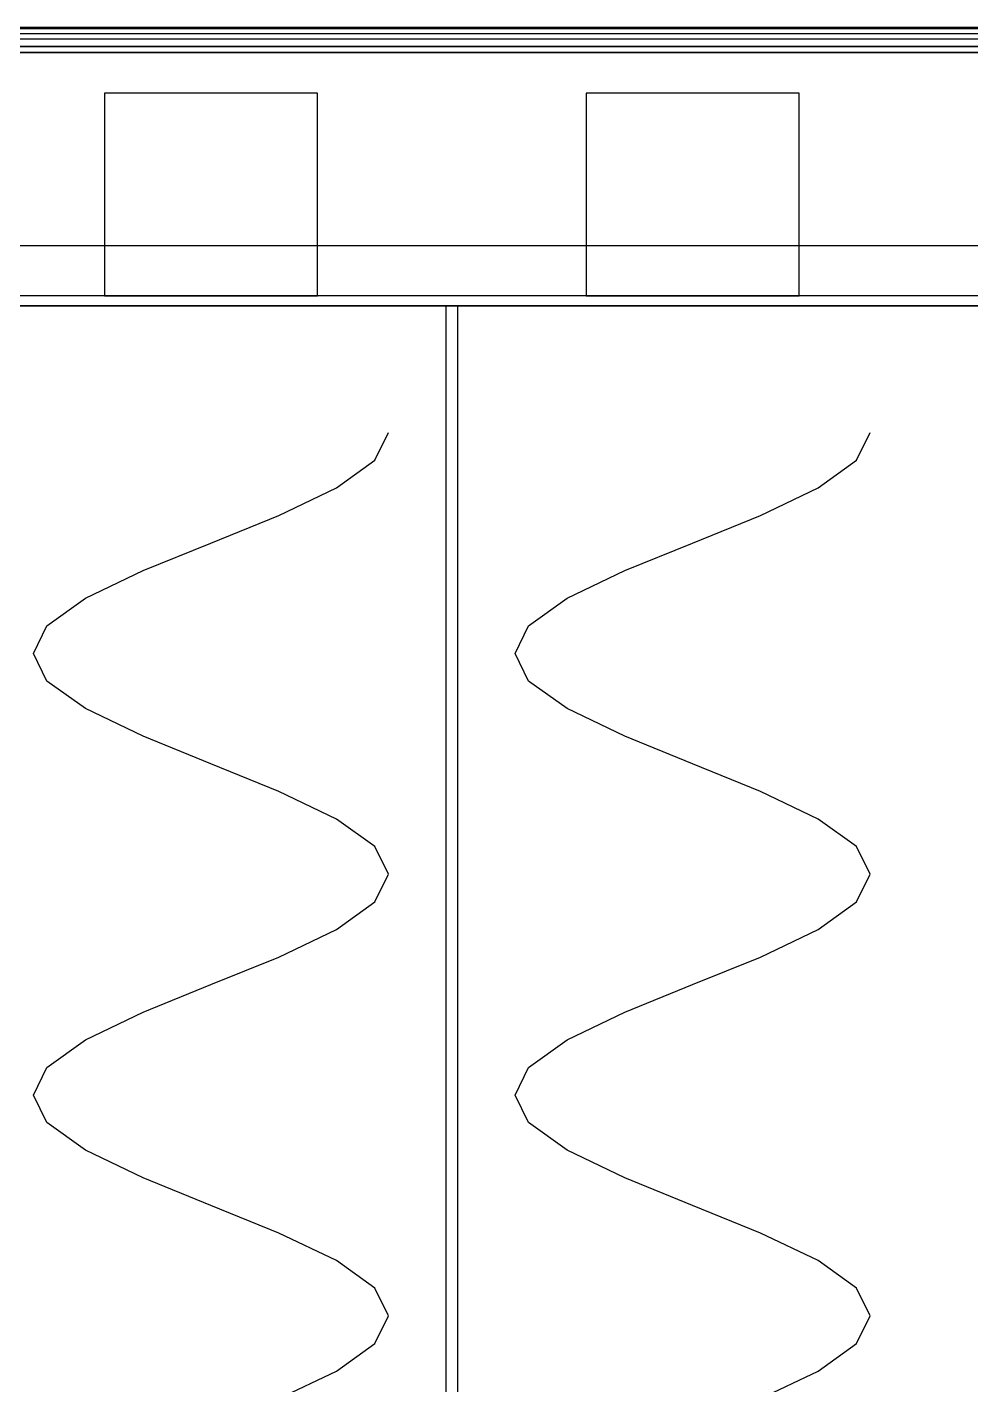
# Model space of a CAD drawing. Header units: metres. Extents: x -4 to 954, y -25 to 874.
# Drawn here: x 581.2 to 767.4, y 587.1 to 855 of the extents above; entities that cross this region are included whole.
import ezdxf

# ---------------------------------------------------------------- set-up
doc = ezdxf.new("R2010")
doc.units = ezdxf.units.M
for name, color, linetype in [('01_CHASIS_PTR_SOLDADO', 4, 'Continuous'), ('02_COMPUERTA_MANTENIMIENTO_TRASERA', 1, 'Continuous'), ('02_FORRO_EXTERIOR_LAMINA', 8, 'Continuous'), ('07_CHAROLAS_Y_CANALES', 5, 'Continuous'), ('08_RESORTES_HELICOIDALES', 1, 'Continuous')]:
    doc.layers.add(name, color=color, linetype=linetype)

msp = doc.modelspace()

# ---------------------------------------------------------------- linework, layer by layer
at = {"layer": '01_CHASIS_PTR_SOLDADO'}
for p, q in [((911.9, 850), (38.1, 850)), ((911.9, 850), (38.1, 850, 38.1)), ((911.9, 850, 434.6), (38.1, 850, 434.6)), ((911.9, 850, 434.6), (38.1, 850, 460)), ((911.9, 850, 1791.9), (38.1, 850, 1791.9)), ((911.9, 850, 1791.9), (38.1, 850, 1830)), ((38.1, 811.9), (911.9, 811.9)), ((38.1, 811.9, 38.1), (911.9, 811.9, 38.1)), ((38.1, 811.9, 434.6), (911.9, 811.9, 434.6)), ((38.1, 811.9, 460), (911.9, 811.9, 460)), ((38.1, 811.9, 1791.9), (911.9, 811.9, 1791.9)), ((38.1, 811.9, 1830), (911.9, 811.9, 1830))]:
    msp.add_line(p, q, dxfattribs=at)
at = {"layer": '02_COMPUERTA_MANTENIMIENTO_TRASERA'}
for p, q in [((830, 854.7, 75), (120, 854.7, 75)), ((830, 854.7, 75), (120, 854.7, 385)), ((135, 855, 85), (815, 855, 85)), ((135, 855, 91), (815, 855, 91)), ((135, 855, 103.5), (815, 855, 103.5)), ((135, 855, 109.5), (815, 855, 109.5)), ((135, 855, 122), (815, 855, 122)), ((135, 855, 128), (815, 855, 128)), ((135, 855, 140.5), (815, 855, 140.5)), ((135, 855, 146.5), (815, 855, 146.5)), ((135, 855, 159), (815, 855, 159)), ((135, 855, 165), (815, 855, 165)), ((135, 855, 177.5), (815, 855, 177.5)), ((135, 855, 183.5), (815, 855, 183.5)), ((135, 855, 196), (815, 855, 196)), ((135, 855, 202), (815, 855, 202)), ((135, 855, 214.5), (815, 855, 214.5)), ((135, 855, 220.5), (815, 855, 220.5)), ((135, 855, 233), (815, 855, 233)), ((135, 855, 239), (815, 855, 239)), ((135, 855, 251.5), (815, 855, 251.5)), ((135, 855, 257.5), (815, 855, 257.5)), ((135, 855, 270), (815, 855, 270)), ((135, 855, 276), (815, 855, 276)), ((135, 855, 288.5), (815, 855, 288.5)), ((135, 855, 294.5), (815, 855, 294.5)), ((135, 855, 307), (815, 855, 307)), ((135, 855, 313), (815, 855, 313)), ((135, 855, 325.5), (815, 855, 325.5)), ((135, 855, 331.5), (815, 855, 331.5)), ((135, 855, 344), (815, 855, 344)), ((135, 855, 350), (815, 855, 350)), ((135, 855, 362.5), (815, 855, 362.5)), ((135, 855, 368.5), (815, 855, 368.5)), ((865, 853.7, 55), (85, 853.7, 55)), ((865, 853.7, 55), (85, 853.7, 405)), ((120, 852.7, 75), (830, 852.7, 75)), ((120, 852.7, 385), (830, 852.7, 385)), ((951.2, 851.2), (-1.2, 851.2)), ((951.2, 851.2), (-1.2, 851.2, 50)), ((951.2, 851.2, 410), (-1.2, 851.2, 410)), ((951.2, 851.2, 410), (-1.2, 851.2, 460)), ((-1.2, 850), (951.2, 850)), ((-1.2, 850, 50), (951.2, 850, 50)), ((-1.2, 850, 410), (951.2, 850, 410)), ((-1.2, 850, 460), (951.2, 850, 460)), ((85, 851.2, 55), (865, 851.2, 55)), ((85, 851.2, 405), (865, 851.2, 405))]:
    msp.add_line(p, q, dxfattribs=at)
at = {"layer": '02_FORRO_EXTERIOR_LAMINA'}
for p, q in [((951.2, 851.2, 460), (-1.2, 851.2, 460)), ((951.2, 851.2, 460), (-1.2, 851.2, 1830)), ((-1.2, 850, 460), (951.2, 850, 460)), ((-1.2, 850, 1830), (951.2, 850, 1830))]:
    msp.add_line(p, q, dxfattribs=at)
at = {"layer": '07_CHAROLAS_Y_CANALES'}
for p, q in [((638.5, 842, 574), (596.5, 842, 574)), ((596.5, 842, 574), (596.5, 802, 574)), ((638.5, 842, 574), (596.5, 842, 616)), ((596.5, 842, 616), (596.5, 802, 616)), ((596.5, 842, 574), (596.5, 842, 616)), ((638.5, 842, 774), (596.5, 842, 774)), ((596.5, 842, 774), (596.5, 802, 774)), ((638.5, 842, 774), (596.5, 842, 816)), ((596.5, 842, 816), (596.5, 802, 816)), ((596.5, 842, 774), (596.5, 842, 816)), ((638.5, 842, 974), (596.5, 842, 974)), ((596.5, 842, 974), (596.5, 802, 974)), ((638.5, 842, 974), (596.5, 842, 1016)), ((596.5, 842, 1016), (596.5, 802, 1016)), ((596.5, 842, 974), (596.5, 842, 1016)), ((638.5, 842, 1174), (596.5, 842, 1174)), ((596.5, 842, 1174), (596.5, 802, 1174)), ((638.5, 842, 1174), (596.5, 842, 1216)), ((596.5, 842, 1216), (596.5, 802, 1216)), ((596.5, 842, 1174), (596.5, 842, 1216)), ((638.5, 842, 1374), (596.5, 842, 1374)), ((596.5, 842, 1374), (596.5, 802, 1374)), ((638.5, 842, 1374), (596.5, 842, 1416)), ((596.5, 842, 1416), (596.5, 802, 1416)), ((596.5, 842, 1374), (596.5, 842, 1416)), ((638.5, 842, 1574), (596.5, 842, 1574)), ((596.5, 842, 1574), (596.5, 802, 1574)), ((638.5, 842, 1574), (596.5, 842, 1616)), ((596.5, 842, 1616), (596.5, 802, 1616)), ((596.5, 842, 1574), (596.5, 842, 1616)), ((638.5, 802, 574), (638.5, 842, 574)), ((638.5, 802, 616), (638.5, 842, 574)), ((638.5, 842, 574), (638.5, 842, 574)), ((638.5, 802, 774), (638.5, 842, 774)), ((638.5, 802, 816), (638.5, 842, 774)), ((638.5, 842, 774), (638.5, 842, 774)), ((638.5, 802, 974), (638.5, 842, 974)), ((638.5, 802, 1016), (638.5, 842, 974)), ((638.5, 842, 974), (638.5, 842, 974)), ((638.5, 802, 1174), (638.5, 842, 1174)), ((638.5, 802, 1216), (638.5, 842, 1174)), ((638.5, 842, 1174), (638.5, 842, 1174)), ((638.5, 802, 1374), (638.5, 842, 1374)), ((638.5, 802, 1416), (638.5, 842, 1374)), ((638.5, 842, 1374), (638.5, 842, 1374)), ((638.5, 802, 1574), (638.5, 842, 1574)), ((638.5, 802, 1616), (638.5, 842, 1574)), ((638.5, 842, 1574), (638.5, 842, 1574)), ((733.5, 842, 574), (691.5, 842, 574)), ((691.5, 842, 574), (691.5, 802, 574)), ((733.5, 842, 574), (691.5, 842, 616)), ((691.5, 842, 616), (691.5, 802, 616)), ((691.5, 842, 574), (691.5, 842, 616)), ((733.5, 842, 774), (691.5, 842, 774)), ((691.5, 842, 774), (691.5, 802, 774)), ((733.5, 842, 774), (691.5, 842, 816)), ((691.5, 842, 816), (691.5, 802, 816)), ((691.5, 842, 774), (691.5, 842, 816)), ((733.5, 842, 974), (691.5, 842, 974)), ((691.5, 842, 974), (691.5, 802, 974)), ((733.5, 842, 974), (691.5, 842, 1016)), ((691.5, 842, 1016), (691.5, 802, 1016)), ((691.5, 842, 974), (691.5, 842, 1016)), ((733.5, 842, 1174), (691.5, 842, 1174)), ((691.5, 842, 1174), (691.5, 802, 1174)), ((733.5, 842, 1174), (691.5, 842, 1216)), ((691.5, 842, 1216), (691.5, 802, 1216)), ((691.5, 842, 1174), (691.5, 842, 1216)), ((733.5, 842, 1374), (691.5, 842, 1374)), ((691.5, 842, 1374), (691.5, 802, 1374)), ((733.5, 842, 1374), (691.5, 842, 1416)), ((691.5, 842, 1416), (691.5, 802, 1416)), ((691.5, 842, 1374), (691.5, 842, 1416)), ((733.5, 842, 1574), (691.5, 842, 1574)), ((691.5, 842, 1574), (691.5, 802, 1574)), ((733.5, 842, 1574), (691.5, 842, 1616)), ((691.5, 842, 1616), (691.5, 802, 1616)), ((691.5, 842, 1574), (691.5, 842, 1616)), ((733.5, 802, 574), (733.5, 842, 574)), ((733.5, 802, 616), (733.5, 842, 574)), ((733.5, 842, 574), (733.5, 842, 574)), ((733.5, 802, 774), (733.5, 842, 774)), ((733.5, 802, 816), (733.5, 842, 774)), ((733.5, 842, 774), (733.5, 842, 774)), ((733.5, 802, 974), (733.5, 842, 974)), ((733.5, 802, 1016), (733.5, 842, 974)), ((733.5, 842, 974), (733.5, 842, 974)), ((733.5, 802, 1174), (733.5, 842, 1174)), ((733.5, 802, 1216), (733.5, 842, 1174)), ((733.5, 842, 1174), (733.5, 842, 1174)), ((733.5, 802, 1374), (733.5, 842, 1374)), ((733.5, 802, 1416), (733.5, 842, 1374)), ((733.5, 842, 1374), (733.5, 842, 1374)), ((733.5, 802, 1574), (733.5, 842, 1574)), ((733.5, 802, 1616), (733.5, 842, 1574)), ((733.5, 842, 1574), (733.5, 842, 1574)), ((855, 802, 550), (95, 802, 550)), ((855, 802, 550), (95, 802, 635)), ((855, 802, 750), (95, 802, 750)), ((855, 802, 750), (95, 802, 835)), ((855, 802, 950), (95, 802, 950)), ((855, 802, 950), (95, 802, 1035)), ((855, 802, 1150), (95, 802, 1150)), ((855, 802, 1150), (95, 802, 1235)), ((855, 802, 1350), (95, 802, 1350)), ((855, 802, 1350), (95, 802, 1435)), ((855, 802, 1550), (95, 802, 1550)), ((855, 802, 1550), (95, 802, 1635)), ((596.5, 802, 574), (638.5, 802, 574)), ((596.5, 802, 616), (638.5, 802, 616)), ((596.5, 802, 574), (596.5, 802, 616)), ((596.5, 802, 774), (638.5, 802, 774)), ((596.5, 802, 816), (638.5, 802, 816)), ((596.5, 802, 774), (596.5, 802, 816)), ((596.5, 802, 974), (638.5, 802, 974)), ((596.5, 802, 1016), (638.5, 802, 1016)), ((596.5, 802, 974), (596.5, 802, 1016)), ((596.5, 802, 1174), (638.5, 802, 1174)), ((596.5, 802, 1216), (638.5, 802, 1216)), ((596.5, 802, 1174), (596.5, 802, 1216)), ((596.5, 802, 1374), (638.5, 802, 1374)), ((596.5, 802, 1416), (638.5, 802, 1416)), ((596.5, 802, 1374), (596.5, 802, 1416)), ((596.5, 802, 1574), (638.5, 802, 1574)), ((596.5, 802, 1616), (638.5, 802, 1616)), ((596.5, 802, 1574), (596.5, 802, 1616)), ((638.5, 802, 574), (638.5, 802, 616)), ((638.5, 802, 774), (638.5, 802, 816)), ((638.5, 802, 974), (638.5, 802, 1016)), ((638.5, 802, 1174), (638.5, 802, 1216)), ((638.5, 802, 1374), (638.5, 802, 1416)), ((638.5, 802, 1574), (638.5, 802, 1616)), ((691.5, 802, 574), (733.5, 802, 574)), ((691.5, 802, 616), (733.5, 802, 616)), ((691.5, 802, 574), (691.5, 802, 616)), ((691.5, 802, 774), (733.5, 802, 774)), ((691.5, 802, 816), (733.5, 802, 816)), ((691.5, 802, 774), (691.5, 802, 816)), ((691.5, 802, 974), (733.5, 802, 974)), ((691.5, 802, 1016), (733.5, 802, 1016)), ((691.5, 802, 974), (691.5, 802, 1016)), ((691.5, 802, 1174), (733.5, 802, 1174)), ((691.5, 802, 1216), (733.5, 802, 1216)), ((691.5, 802, 1174), (691.5, 802, 1216)), ((691.5, 802, 1374), (733.5, 802, 1374)), ((691.5, 802, 1416), (733.5, 802, 1416)), ((691.5, 802, 1374), (691.5, 802, 1416)), ((691.5, 802, 1574), (733.5, 802, 1574)), ((691.5, 802, 1616), (733.5, 802, 1616)), ((691.5, 802, 1574), (691.5, 802, 1616)), ((733.5, 802, 574), (733.5, 802, 616)), ((733.5, 802, 774), (733.5, 802, 816)), ((733.5, 802, 974), (733.5, 802, 1016)), ((733.5, 802, 1174), (733.5, 802, 1216)), ((733.5, 802, 1374), (733.5, 802, 1416)), ((733.5, 802, 1574), (733.5, 802, 1616)), ((855, 800, 550), (95, 800, 550)), ((855, 800, 550), (95, 800, 552)), ((95, 800, 550), (855, 800, 550)), ((95, 800, 635), (855, 800, 635)), ((855, 800, 750), (95, 800, 750)), ((855, 800, 750), (95, 800, 752)), ((95, 800, 750), (855, 800, 750)), ((95, 800, 835), (855, 800, 835)), ((855, 800, 950), (95, 800, 950)), ((855, 800, 950), (95, 800, 952)), ((95, 800, 950), (855, 800, 950)), ((95, 800, 1035), (855, 800, 1035)), ((855, 800, 1150), (95, 800, 1150)), ((855, 800, 1150), (95, 800, 1152)), ((95, 800, 1150), (855, 800, 1150)), ((95, 800, 1235), (855, 800, 1235)), ((855, 800, 1350), (95, 800, 1350)), ((855, 800, 1350), (95, 800, 1352)), ((95, 800, 1350), (855, 800, 1350)), ((95, 800, 1435), (855, 800, 1435)), ((855, 800, 1550), (95, 800, 1550)), ((855, 800, 1550), (95, 800, 1552)), ((95, 800, 1550), (855, 800, 1550)), ((95, 800, 1635), (855, 800, 1635)), ((666.2, 800, 552), (663.8, 800, 552)), ((663.8, 800, 552), (663.8, 150, 552)), ((666.2, 800, 552), (663.8, 800, 612)), ((663.8, 800, 612), (663.8, 150, 612)), ((663.8, 800, 552), (663.8, 800, 612)), ((666.2, 800, 752), (663.8, 800, 752)), ((663.8, 800, 752), (663.8, 150, 752)), ((666.2, 800, 752), (663.8, 800, 812)), ((663.8, 800, 812), (663.8, 150, 812)), ((663.8, 800, 752), (663.8, 800, 812)), ((666.2, 800, 952), (663.8, 800, 952)), ((663.8, 800, 952), (663.8, 150, 952)), ((666.2, 800, 952), (663.8, 800, 1012)), ((663.8, 800, 1012), (663.8, 150, 1012)), ((663.8, 800, 952), (663.8, 800, 1012)), ((666.2, 800, 1152), (663.8, 800, 1152)), ((663.8, 800, 1152), (663.8, 150, 1152)), ((666.2, 800, 1152), (663.8, 800, 1212)), ((663.8, 800, 1212), (663.8, 150, 1212)), ((663.8, 800, 1152), (663.8, 800, 1212)), ((666.2, 800, 1352), (663.8, 800, 1352)), ((663.8, 800, 1352), (663.8, 150, 1352)), ((666.2, 800, 1352), (663.8, 800, 1412)), ((663.8, 800, 1412), (663.8, 150, 1412)), ((663.8, 800, 1352), (663.8, 800, 1412)), ((666.2, 800, 1552), (663.8, 800, 1552)), ((663.8, 800, 1552), (663.8, 150, 1552)), ((666.2, 800, 1552), (663.8, 800, 1612)), ((663.8, 800, 1612), (663.8, 150, 1612)), ((663.8, 800, 1552), (663.8, 800, 1612)), ((666.2, 150, 552), (666.2, 800, 552)), ((666.2, 150, 612), (666.2, 800, 552)), ((666.2, 800, 552), (666.2, 800, 552)), ((666.2, 150, 752), (666.2, 800, 752)), ((666.2, 150, 812), (666.2, 800, 752)), ((666.2, 800, 752), (666.2, 800, 752)), ((666.2, 150, 952), (666.2, 800, 952)), ((666.2, 150, 1012), (666.2, 800, 952)), ((666.2, 800, 952), (666.2, 800, 952)), ((666.2, 150, 1152), (666.2, 800, 1152)), ((666.2, 150, 1212), (666.2, 800, 1152)), ((666.2, 800, 1152), (666.2, 800, 1152)), ((666.2, 150, 1352), (666.2, 800, 1352)), ((666.2, 150, 1412), (666.2, 800, 1352)), ((666.2, 800, 1352), (666.2, 800, 1352)), ((666.2, 150, 1552), (666.2, 800, 1552)), ((666.2, 150, 1612), (666.2, 800, 1552)), ((666.2, 800, 1552), (666.2, 800, 1552))]:
    msp.add_line(p, q, dxfattribs=at)
at = {"layer": '08_RESORTES_HELICOIDALES'}
for p, q in [((649.84, 769.55, 581.61), (652.5, 775, 595)), ((649.84, 769.55, 781.61), (652.5, 775, 795)), ((649.84, 769.55, 981.61), (652.5, 775, 995)), ((649.84, 769.55, 1181.61), (652.5, 775, 1195)), ((649.84, 769.55, 1381.61), (652.5, 775, 1395)), ((649.84, 769.55, 1581.61), (652.5, 775, 1595)), ((744.84, 769.55, 581.61), (747.5, 775, 595)), ((744.84, 769.55, 781.61), (747.5, 775, 795)), ((744.84, 769.55, 981.61), (747.5, 775, 995)), ((744.84, 769.55, 1181.61), (747.5, 775, 1195)), ((744.84, 769.55, 1381.61), (747.5, 775, 1395)), ((744.84, 769.55, 1581.61), (747.5, 775, 1595)), ((642.25, 764.11, 570.25), (649.84, 769.55, 581.61)), ((642.25, 764.11, 770.25), (649.84, 769.55, 781.61)), ((642.25, 764.11, 970.25), (649.84, 769.55, 981.61)), ((642.25, 764.11, 1170.25), (649.84, 769.55, 1181.61)), ((642.25, 764.11, 1370.25), (649.84, 769.55, 1381.61)), ((642.25, 764.11, 1570.25), (649.84, 769.55, 1581.61)), ((737.25, 764.11, 570.25), (744.84, 769.55, 581.61)), ((737.25, 764.11, 770.25), (744.84, 769.55, 781.61)), ((737.25, 764.11, 970.25), (744.84, 769.55, 981.61)), ((737.25, 764.11, 1170.25), (744.84, 769.55, 1181.61)), ((737.25, 764.11, 1370.25), (744.84, 769.55, 1381.61)), ((737.25, 764.11, 1570.25), (744.84, 769.55, 1581.61)), ((630.89, 758.66, 562.66), (642.25, 764.11, 570.25)), ((630.89, 758.66, 762.66), (642.25, 764.11, 770.25)), ((630.89, 758.66, 962.66), (642.25, 764.11, 970.25)), ((630.89, 758.66, 1162.66), (642.25, 764.11, 1170.25)), ((630.89, 758.66, 1362.66), (642.25, 764.11, 1370.25)), ((630.89, 758.66, 1562.66), (642.25, 764.11, 1570.25)), ((725.89, 758.66, 562.66), (737.25, 764.11, 570.25)), ((725.89, 758.66, 762.66), (737.25, 764.11, 770.25)), ((725.89, 758.66, 962.66), (737.25, 764.11, 970.25)), ((725.89, 758.66, 1162.66), (737.25, 764.11, 1170.25)), ((725.89, 758.66, 1362.66), (737.25, 764.11, 1370.25)), ((725.89, 758.66, 1562.66), (737.25, 764.11, 1570.25)), ((617.5, 753.21, 560), (630.89, 758.66, 562.66)), ((617.5, 753.21, 760), (630.89, 758.66, 762.66)), ((617.5, 753.21, 960), (630.89, 758.66, 962.66)), ((617.5, 753.21, 1160), (630.89, 758.66, 1162.66)), ((617.5, 753.21, 1360), (630.89, 758.66, 1362.66)), ((617.5, 753.21, 1560), (630.89, 758.66, 1562.66)), ((712.5, 753.21, 560), (725.89, 758.66, 562.66)), ((712.5, 753.21, 760), (725.89, 758.66, 762.66)), ((712.5, 753.21, 960), (725.89, 758.66, 962.66)), ((712.5, 753.21, 1160), (725.89, 758.66, 1162.66)), ((712.5, 753.21, 1360), (725.89, 758.66, 1362.66)), ((712.5, 753.21, 1560), (725.89, 758.66, 1562.66)), ((604.11, 747.77, 562.66), (617.5, 753.21, 560)), ((604.11, 747.77, 762.66), (617.5, 753.21, 760)), ((604.11, 747.77, 962.66), (617.5, 753.21, 960)), ((604.11, 747.77, 1162.66), (617.5, 753.21, 1160)), ((604.11, 747.77, 1362.66), (617.5, 753.21, 1360)), ((604.11, 747.77, 1562.66), (617.5, 753.21, 1560)), ((699.11, 747.77, 562.66), (712.5, 753.21, 560)), ((699.11, 747.77, 762.66), (712.5, 753.21, 760)), ((699.11, 747.77, 962.66), (712.5, 753.21, 960)), ((699.11, 747.77, 1162.66), (712.5, 753.21, 1160)), ((699.11, 747.77, 1362.66), (712.5, 753.21, 1360)), ((699.11, 747.77, 1562.66), (712.5, 753.21, 1560)), ((592.75, 742.32, 570.25), (604.11, 747.77, 562.66)), ((592.75, 742.32, 770.25), (604.11, 747.77, 762.66)), ((592.75, 742.32, 970.25), (604.11, 747.77, 962.66)), ((592.75, 742.32, 1170.25), (604.11, 747.77, 1162.66)), ((592.75, 742.32, 1370.25), (604.11, 747.77, 1362.66)), ((592.75, 742.32, 1570.25), (604.11, 747.77, 1562.66)), ((687.75, 742.32, 570.25), (699.11, 747.77, 562.66)), ((687.75, 742.32, 770.25), (699.11, 747.77, 762.66)), ((687.75, 742.32, 970.25), (699.11, 747.77, 962.66)), ((687.75, 742.32, 1170.25), (699.11, 747.77, 1162.66)), ((687.75, 742.32, 1370.25), (699.11, 747.77, 1362.66)), ((687.75, 742.32, 1570.25), (699.11, 747.77, 1562.66)), ((585.16, 736.88, 581.61), (592.75, 742.32, 570.25)), ((585.16, 736.88, 781.61), (592.75, 742.32, 770.25)), ((585.16, 736.88, 981.61), (592.75, 742.32, 970.25)), ((585.16, 736.88, 1181.61), (592.75, 742.32, 1170.25)), ((585.16, 736.88, 1381.61), (592.75, 742.32, 1370.25)), ((585.16, 736.88, 1581.61), (592.75, 742.32, 1570.25)), ((680.16, 736.88, 581.61), (687.75, 742.32, 570.25)), ((680.16, 736.88, 781.61), (687.75, 742.32, 770.25)), ((680.16, 736.88, 981.61), (687.75, 742.32, 970.25)), ((680.16, 736.88, 1181.61), (687.75, 742.32, 1170.25)), ((680.16, 736.88, 1381.61), (687.75, 742.32, 1370.25)), ((680.16, 736.88, 1581.61), (687.75, 742.32, 1570.25)), ((582.5, 731.43, 595), (585.16, 736.88, 581.61)), ((582.5, 731.43, 795), (585.16, 736.88, 781.61)), ((582.5, 731.43, 995), (585.16, 736.88, 981.61)), ((582.5, 731.43, 1195), (585.16, 736.88, 1181.61)), ((582.5, 731.43, 1395), (585.16, 736.88, 1381.61)), ((582.5, 731.43, 1595), (585.16, 736.88, 1581.61)), ((677.5, 731.43, 595), (680.16, 736.88, 581.61)), ((677.5, 731.43, 795), (680.16, 736.88, 781.61)), ((677.5, 731.43, 995), (680.16, 736.88, 981.61)), ((677.5, 731.43, 1195), (680.16, 736.88, 1181.61)), ((677.5, 731.43, 1395), (680.16, 736.88, 1381.61)), ((677.5, 731.43, 1595), (680.16, 736.88, 1581.61)), ((585.16, 725.98, 608.39), (582.5, 731.43, 595)), ((585.16, 725.98, 808.39), (582.5, 731.43, 795)), ((585.16, 725.98, 1008.39), (582.5, 731.43, 995)), ((585.16, 725.98, 1208.39), (582.5, 731.43, 1195)), ((585.16, 725.98, 1408.39), (582.5, 731.43, 1395)), ((585.16, 725.98, 1608.39), (582.5, 731.43, 1595)), ((680.16, 725.98, 608.39), (677.5, 731.43, 595)), ((680.16, 725.98, 808.39), (677.5, 731.43, 795)), ((680.16, 725.98, 1008.39), (677.5, 731.43, 995)), ((680.16, 725.98, 1208.39), (677.5, 731.43, 1195)), ((680.16, 725.98, 1408.39), (677.5, 731.43, 1395)), ((680.16, 725.98, 1608.39), (677.5, 731.43, 1595)), ((592.75, 720.54, 619.75), (585.16, 725.98, 608.39)), ((592.75, 720.54, 819.75), (585.16, 725.98, 808.39)), ((592.75, 720.54, 1019.75), (585.16, 725.98, 1008.39)), ((592.75, 720.54, 1219.75), (585.16, 725.98, 1208.39)), ((592.75, 720.54, 1419.75), (585.16, 725.98, 1408.39)), ((592.75, 720.54, 1619.75), (585.16, 725.98, 1608.39)), ((687.75, 720.54, 619.75), (680.16, 725.98, 608.39)), ((687.75, 720.54, 819.75), (680.16, 725.98, 808.39)), ((687.75, 720.54, 1019.75), (680.16, 725.98, 1008.39)), ((687.75, 720.54, 1219.75), (680.16, 725.98, 1208.39)), ((687.75, 720.54, 1419.75), (680.16, 725.98, 1408.39)), ((687.75, 720.54, 1619.75), (680.16, 725.98, 1608.39)), ((604.11, 715.09, 627.34), (592.75, 720.54, 619.75)), ((604.11, 715.09, 827.34), (592.75, 720.54, 819.75)), ((604.11, 715.09, 1027.34), (592.75, 720.54, 1019.75)), ((604.11, 715.09, 1227.34), (592.75, 720.54, 1219.75)), ((604.11, 715.09, 1427.34), (592.75, 720.54, 1419.75)), ((604.11, 715.09, 1627.34), (592.75, 720.54, 1619.75)), ((699.11, 715.09, 627.34), (687.75, 720.54, 619.75)), ((699.11, 715.09, 827.34), (687.75, 720.54, 819.75)), ((699.11, 715.09, 1027.34), (687.75, 720.54, 1019.75)), ((699.11, 715.09, 1227.34), (687.75, 720.54, 1219.75)), ((699.11, 715.09, 1427.34), (687.75, 720.54, 1419.75)), ((699.11, 715.09, 1627.34), (687.75, 720.54, 1619.75)), ((617.5, 709.64, 630), (604.11, 715.09, 627.34)), ((617.5, 709.64, 830), (604.11, 715.09, 827.34)), ((617.5, 709.64, 1030), (604.11, 715.09, 1027.34)), ((617.5, 709.64, 1230), (604.11, 715.09, 1227.34)), ((617.5, 709.64, 1430), (604.11, 715.09, 1427.34)), ((617.5, 709.64, 1630), (604.11, 715.09, 1627.34)), ((712.5, 709.64, 630), (699.11, 715.09, 627.34)), ((712.5, 709.64, 830), (699.11, 715.09, 827.34)), ((712.5, 709.64, 1030), (699.11, 715.09, 1027.34)), ((712.5, 709.64, 1230), (699.11, 715.09, 1227.34)), ((712.5, 709.64, 1430), (699.11, 715.09, 1427.34)), ((712.5, 709.64, 1630), (699.11, 715.09, 1627.34)), ((630.89, 704.2, 627.34), (617.5, 709.64, 630)), ((630.89, 704.2, 827.34), (617.5, 709.64, 830)), ((630.89, 704.2, 1027.34), (617.5, 709.64, 1030)), ((630.89, 704.2, 1227.34), (617.5, 709.64, 1230)), ((630.89, 704.2, 1427.34), (617.5, 709.64, 1430)), ((630.89, 704.2, 1627.34), (617.5, 709.64, 1630)), ((725.89, 704.2, 627.34), (712.5, 709.64, 630)), ((725.89, 704.2, 827.34), (712.5, 709.64, 830)), ((725.89, 704.2, 1027.34), (712.5, 709.64, 1030)), ((725.89, 704.2, 1227.34), (712.5, 709.64, 1230)), ((725.89, 704.2, 1427.34), (712.5, 709.64, 1430)), ((725.89, 704.2, 1627.34), (712.5, 709.64, 1630)), ((642.25, 698.75, 619.75), (630.89, 704.2, 627.34)), ((642.25, 698.75, 819.75), (630.89, 704.2, 827.34)), ((642.25, 698.75, 1019.75), (630.89, 704.2, 1027.34)), ((642.25, 698.75, 1219.75), (630.89, 704.2, 1227.34)), ((642.25, 698.75, 1419.75), (630.89, 704.2, 1427.34)), ((642.25, 698.75, 1619.75), (630.89, 704.2, 1627.34)), ((737.25, 698.75, 619.75), (725.89, 704.2, 627.34)), ((737.25, 698.75, 819.75), (725.89, 704.2, 827.34)), ((737.25, 698.75, 1019.75), (725.89, 704.2, 1027.34)), ((737.25, 698.75, 1219.75), (725.89, 704.2, 1227.34)), ((737.25, 698.75, 1419.75), (725.89, 704.2, 1427.34)), ((737.25, 698.75, 1619.75), (725.89, 704.2, 1627.34)), ((649.84, 693.3, 608.39), (642.25, 698.75, 619.75)), ((649.84, 693.3, 808.39), (642.25, 698.75, 819.75)), ((649.84, 693.3, 1008.39), (642.25, 698.75, 1019.75)), ((649.84, 693.3, 1208.39), (642.25, 698.75, 1219.75)), ((649.84, 693.3, 1408.39), (642.25, 698.75, 1419.75)), ((649.84, 693.3, 1608.39), (642.25, 698.75, 1619.75)), ((744.84, 693.3, 608.39), (737.25, 698.75, 619.75)), ((744.84, 693.3, 808.39), (737.25, 698.75, 819.75)), ((744.84, 693.3, 1008.39), (737.25, 698.75, 1019.75)), ((744.84, 693.3, 1208.39), (737.25, 698.75, 1219.75)), ((744.84, 693.3, 1408.39), (737.25, 698.75, 1419.75)), ((744.84, 693.3, 1608.39), (737.25, 698.75, 1619.75)), ((652.5, 687.86, 595), (649.84, 693.3, 608.39)), ((652.5, 687.86, 795), (649.84, 693.3, 808.39)), ((652.5, 687.86, 995), (649.84, 693.3, 1008.39)), ((652.5, 687.86, 1195), (649.84, 693.3, 1208.39)), ((652.5, 687.86, 1395), (649.84, 693.3, 1408.39)), ((652.5, 687.86, 1595), (649.84, 693.3, 1608.39)), ((747.5, 687.86, 595), (744.84, 693.3, 608.39)), ((747.5, 687.86, 795), (744.84, 693.3, 808.39)), ((747.5, 687.86, 995), (744.84, 693.3, 1008.39)), ((747.5, 687.86, 1195), (744.84, 693.3, 1208.39)), ((747.5, 687.86, 1395), (744.84, 693.3, 1408.39)), ((747.5, 687.86, 1595), (744.84, 693.3, 1608.39)), ((649.84, 682.41, 581.61), (652.5, 687.86, 595)), ((649.84, 682.41, 781.61), (652.5, 687.86, 795)), ((649.84, 682.41, 981.61), (652.5, 687.86, 995)), ((649.84, 682.41, 1181.61), (652.5, 687.86, 1195)), ((649.84, 682.41, 1381.61), (652.5, 687.86, 1395)), ((649.84, 682.41, 1581.61), (652.5, 687.86, 1595)), ((744.84, 682.41, 581.61), (747.5, 687.86, 595)), ((744.84, 682.41, 781.61), (747.5, 687.86, 795)), ((744.84, 682.41, 981.61), (747.5, 687.86, 995)), ((744.84, 682.41, 1181.61), (747.5, 687.86, 1195)), ((744.84, 682.41, 1381.61), (747.5, 687.86, 1395)), ((744.84, 682.41, 1581.61), (747.5, 687.86, 1595)), ((642.25, 676.96, 570.25), (649.84, 682.41, 581.61)), ((642.25, 676.96, 770.25), (649.84, 682.41, 781.61)), ((642.25, 676.96, 970.25), (649.84, 682.41, 981.61)), ((642.25, 676.96, 1170.25), (649.84, 682.41, 1181.61)), ((642.25, 676.96, 1370.25), (649.84, 682.41, 1381.61)), ((642.25, 676.96, 1570.25), (649.84, 682.41, 1581.61)), ((737.25, 676.96, 570.25), (744.84, 682.41, 581.61)), ((737.25, 676.96, 770.25), (744.84, 682.41, 781.61)), ((737.25, 676.96, 970.25), (744.84, 682.41, 981.61)), ((737.25, 676.96, 1170.25), (744.84, 682.41, 1181.61)), ((737.25, 676.96, 1370.25), (744.84, 682.41, 1381.61)), ((737.25, 676.96, 1570.25), (744.84, 682.41, 1581.61)), ((630.89, 671.52, 562.66), (642.25, 676.96, 570.25)), ((630.89, 671.52, 762.66), (642.25, 676.96, 770.25)), ((630.89, 671.52, 962.66), (642.25, 676.96, 970.25)), ((630.89, 671.52, 1162.66), (642.25, 676.96, 1170.25)), ((630.89, 671.52, 1362.66), (642.25, 676.96, 1370.25)), ((630.89, 671.52, 1562.66), (642.25, 676.96, 1570.25)), ((725.89, 671.52, 562.66), (737.25, 676.96, 570.25)), ((725.89, 671.52, 762.66), (737.25, 676.96, 770.25)), ((725.89, 671.52, 962.66), (737.25, 676.96, 970.25)), ((725.89, 671.52, 1162.66), (737.25, 676.96, 1170.25)), ((725.89, 671.52, 1362.66), (737.25, 676.96, 1370.25)), ((725.89, 671.52, 1562.66), (737.25, 676.96, 1570.25)), ((617.5, 666.07, 560), (630.89, 671.52, 562.66)), ((617.5, 666.07, 760), (630.89, 671.52, 762.66)), ((617.5, 666.07, 960), (630.89, 671.52, 962.66)), ((617.5, 666.07, 1160), (630.89, 671.52, 1162.66)), ((617.5, 666.07, 1360), (630.89, 671.52, 1362.66)), ((617.5, 666.07, 1560), (630.89, 671.52, 1562.66)), ((712.5, 666.07, 560), (725.89, 671.52, 562.66)), ((712.5, 666.07, 760), (725.89, 671.52, 762.66)), ((712.5, 666.07, 960), (725.89, 671.52, 962.66)), ((712.5, 666.07, 1160), (725.89, 671.52, 1162.66)), ((712.5, 666.07, 1360), (725.89, 671.52, 1362.66)), ((712.5, 666.07, 1560), (725.89, 671.52, 1562.66)), ((604.11, 660.62, 562.66), (617.5, 666.07, 560)), ((604.11, 660.62, 762.66), (617.5, 666.07, 760)), ((604.11, 660.62, 962.66), (617.5, 666.07, 960)), ((604.11, 660.62, 1162.66), (617.5, 666.07, 1160)), ((604.11, 660.62, 1362.66), (617.5, 666.07, 1360)), ((604.11, 660.62, 1562.66), (617.5, 666.07, 1560)), ((699.11, 660.62, 562.66), (712.5, 666.07, 560)), ((699.11, 660.62, 762.66), (712.5, 666.07, 760)), ((699.11, 660.62, 962.66), (712.5, 666.07, 960)), ((699.11, 660.62, 1162.66), (712.5, 666.07, 1160)), ((699.11, 660.62, 1362.66), (712.5, 666.07, 1360)), ((699.11, 660.62, 1562.66), (712.5, 666.07, 1560)), ((592.75, 655.18, 570.25), (604.11, 660.62, 562.66)), ((592.75, 655.18, 770.25), (604.11, 660.62, 762.66)), ((592.75, 655.18, 970.25), (604.11, 660.62, 962.66)), ((592.75, 655.18, 1170.25), (604.11, 660.62, 1162.66)), ((592.75, 655.18, 1370.25), (604.11, 660.62, 1362.66)), ((592.75, 655.18, 1570.25), (604.11, 660.62, 1562.66)), ((687.75, 655.18, 570.25), (699.11, 660.62, 562.66)), ((687.75, 655.18, 770.25), (699.11, 660.62, 762.66)), ((687.75, 655.18, 970.25), (699.11, 660.62, 962.66)), ((687.75, 655.18, 1170.25), (699.11, 660.62, 1162.66)), ((687.75, 655.18, 1370.25), (699.11, 660.62, 1362.66)), ((687.75, 655.18, 1570.25), (699.11, 660.62, 1562.66)), ((585.16, 649.73, 581.61), (592.75, 655.18, 570.25)), ((585.16, 649.73, 781.61), (592.75, 655.18, 770.25)), ((585.16, 649.73, 981.61), (592.75, 655.18, 970.25)), ((585.16, 649.73, 1181.61), (592.75, 655.18, 1170.25)), ((585.16, 649.73, 1381.61), (592.75, 655.18, 1370.25)), ((585.16, 649.73, 1581.61), (592.75, 655.18, 1570.25)), ((680.16, 649.73, 581.61), (687.75, 655.18, 570.25)), ((680.16, 649.73, 781.61), (687.75, 655.18, 770.25)), ((680.16, 649.73, 981.61), (687.75, 655.18, 970.25)), ((680.16, 649.73, 1181.61), (687.75, 655.18, 1170.25)), ((680.16, 649.73, 1381.61), (687.75, 655.18, 1370.25)), ((680.16, 649.73, 1581.61), (687.75, 655.18, 1570.25)), ((582.5, 644.29, 595), (585.16, 649.73, 581.61)), ((582.5, 644.29, 795), (585.16, 649.73, 781.61)), ((582.5, 644.29, 995), (585.16, 649.73, 981.61)), ((582.5, 644.29, 1195), (585.16, 649.73, 1181.61)), ((582.5, 644.29, 1395), (585.16, 649.73, 1381.61)), ((582.5, 644.29, 1595), (585.16, 649.73, 1581.61)), ((677.5, 644.29, 595), (680.16, 649.73, 581.61)), ((677.5, 644.29, 795), (680.16, 649.73, 781.61)), ((677.5, 644.29, 995), (680.16, 649.73, 981.61)), ((677.5, 644.29, 1195), (680.16, 649.73, 1181.61)), ((677.5, 644.29, 1395), (680.16, 649.73, 1381.61)), ((677.5, 644.29, 1595), (680.16, 649.73, 1581.61)), ((585.16, 638.84, 608.39), (582.5, 644.29, 595)), ((585.16, 638.84, 808.39), (582.5, 644.29, 795)), ((585.16, 638.84, 1008.39), (582.5, 644.29, 995)), ((585.16, 638.84, 1208.39), (582.5, 644.29, 1195)), ((585.16, 638.84, 1408.39), (582.5, 644.29, 1395)), ((585.16, 638.84, 1608.39), (582.5, 644.29, 1595)), ((680.16, 638.84, 608.39), (677.5, 644.29, 595)), ((680.16, 638.84, 808.39), (677.5, 644.29, 795)), ((680.16, 638.84, 1008.39), (677.5, 644.29, 995)), ((680.16, 638.84, 1208.39), (677.5, 644.29, 1195)), ((680.16, 638.84, 1408.39), (677.5, 644.29, 1395)), ((680.16, 638.84, 1608.39), (677.5, 644.29, 1595)), ((592.75, 633.39, 619.75), (585.16, 638.84, 608.39)), ((592.75, 633.39, 819.75), (585.16, 638.84, 808.39)), ((592.75, 633.39, 1019.75), (585.16, 638.84, 1008.39)), ((592.75, 633.39, 1219.75), (585.16, 638.84, 1208.39)), ((592.75, 633.39, 1419.75), (585.16, 638.84, 1408.39)), ((592.75, 633.39, 1619.75), (585.16, 638.84, 1608.39)), ((687.75, 633.39, 619.75), (680.16, 638.84, 608.39)), ((687.75, 633.39, 819.75), (680.16, 638.84, 808.39)), ((687.75, 633.39, 1019.75), (680.16, 638.84, 1008.39)), ((687.75, 633.39, 1219.75), (680.16, 638.84, 1208.39)), ((687.75, 633.39, 1419.75), (680.16, 638.84, 1408.39)), ((687.75, 633.39, 1619.75), (680.16, 638.84, 1608.39)), ((604.11, 627.95, 627.34), (592.75, 633.39, 619.75)), ((604.11, 627.95, 827.34), (592.75, 633.39, 819.75)), ((604.11, 627.95, 1027.34), (592.75, 633.39, 1019.75)), ((604.11, 627.95, 1227.34), (592.75, 633.39, 1219.75)), ((604.11, 627.95, 1427.34), (592.75, 633.39, 1419.75)), ((604.11, 627.95, 1627.34), (592.75, 633.39, 1619.75)), ((699.11, 627.95, 627.34), (687.75, 633.39, 619.75)), ((699.11, 627.95, 827.34), (687.75, 633.39, 819.75)), ((699.11, 627.95, 1027.34), (687.75, 633.39, 1019.75)), ((699.11, 627.95, 1227.34), (687.75, 633.39, 1219.75)), ((699.11, 627.95, 1427.34), (687.75, 633.39, 1419.75)), ((699.11, 627.95, 1627.34), (687.75, 633.39, 1619.75)), ((617.5, 622.5, 630), (604.11, 627.95, 627.34)), ((617.5, 622.5, 830), (604.11, 627.95, 827.34)), ((617.5, 622.5, 1030), (604.11, 627.95, 1027.34)), ((617.5, 622.5, 1230), (604.11, 627.95, 1227.34)), ((617.5, 622.5, 1430), (604.11, 627.95, 1427.34)), ((617.5, 622.5, 1630), (604.11, 627.95, 1627.34)), ((712.5, 622.5, 630), (699.11, 627.95, 627.34)), ((712.5, 622.5, 830), (699.11, 627.95, 827.34)), ((712.5, 622.5, 1030), (699.11, 627.95, 1027.34)), ((712.5, 622.5, 1230), (699.11, 627.95, 1227.34)), ((712.5, 622.5, 1430), (699.11, 627.95, 1427.34)), ((712.5, 622.5, 1630), (699.11, 627.95, 1627.34)), ((630.89, 617.05, 627.34), (617.5, 622.5, 630)), ((630.89, 617.05, 827.34), (617.5, 622.5, 830)), ((630.89, 617.05, 1027.34), (617.5, 622.5, 1030)), ((630.89, 617.05, 1227.34), (617.5, 622.5, 1230)), ((630.89, 617.05, 1427.34), (617.5, 622.5, 1430)), ((630.89, 617.05, 1627.34), (617.5, 622.5, 1630)), ((725.89, 617.05, 627.34), (712.5, 622.5, 630)), ((725.89, 617.05, 827.34), (712.5, 622.5, 830)), ((725.89, 617.05, 1027.34), (712.5, 622.5, 1030)), ((725.89, 617.05, 1227.34), (712.5, 622.5, 1230)), ((725.89, 617.05, 1427.34), (712.5, 622.5, 1430)), ((725.89, 617.05, 1627.34), (712.5, 622.5, 1630)), ((642.25, 611.61, 619.75), (630.89, 617.05, 627.34)), ((642.25, 611.61, 819.75), (630.89, 617.05, 827.34)), ((642.25, 611.61, 1019.75), (630.89, 617.05, 1027.34)), ((642.25, 611.61, 1219.75), (630.89, 617.05, 1227.34)), ((642.25, 611.61, 1419.75), (630.89, 617.05, 1427.34)), ((642.25, 611.61, 1619.75), (630.89, 617.05, 1627.34)), ((737.25, 611.61, 619.75), (725.89, 617.05, 627.34)), ((737.25, 611.61, 819.75), (725.89, 617.05, 827.34)), ((737.25, 611.61, 1019.75), (725.89, 617.05, 1027.34)), ((737.25, 611.61, 1219.75), (725.89, 617.05, 1227.34)), ((737.25, 611.61, 1419.75), (725.89, 617.05, 1427.34)), ((737.25, 611.61, 1619.75), (725.89, 617.05, 1627.34)), ((649.84, 606.16, 608.39), (642.25, 611.61, 619.75)), ((649.84, 606.16, 808.39), (642.25, 611.61, 819.75)), ((649.84, 606.16, 1008.39), (642.25, 611.61, 1019.75)), ((649.84, 606.16, 1208.39), (642.25, 611.61, 1219.75)), ((649.84, 606.16, 1408.39), (642.25, 611.61, 1419.75)), ((649.84, 606.16, 1608.39), (642.25, 611.61, 1619.75)), ((744.84, 606.16, 608.39), (737.25, 611.61, 619.75)), ((744.84, 606.16, 808.39), (737.25, 611.61, 819.75)), ((744.84, 606.16, 1008.39), (737.25, 611.61, 1019.75)), ((744.84, 606.16, 1208.39), (737.25, 611.61, 1219.75)), ((744.84, 606.16, 1408.39), (737.25, 611.61, 1419.75)), ((744.84, 606.16, 1608.39), (737.25, 611.61, 1619.75)), ((652.5, 600.71, 595), (649.84, 606.16, 608.39)), ((652.5, 600.71, 795), (649.84, 606.16, 808.39)), ((652.5, 600.71, 995), (649.84, 606.16, 1008.39)), ((652.5, 600.71, 1195), (649.84, 606.16, 1208.39)), ((652.5, 600.71, 1395), (649.84, 606.16, 1408.39)), ((652.5, 600.71, 1595), (649.84, 606.16, 1608.39)), ((747.5, 600.71, 595), (744.84, 606.16, 608.39)), ((747.5, 600.71, 795), (744.84, 606.16, 808.39)), ((747.5, 600.71, 995), (744.84, 606.16, 1008.39)), ((747.5, 600.71, 1195), (744.84, 606.16, 1208.39)), ((747.5, 600.71, 1395), (744.84, 606.16, 1408.39)), ((747.5, 600.71, 1595), (744.84, 606.16, 1608.39)), ((649.84, 595.27, 581.61), (652.5, 600.71, 595)), ((649.84, 595.27, 781.61), (652.5, 600.71, 795)), ((649.84, 595.27, 981.61), (652.5, 600.71, 995)), ((649.84, 595.27, 1181.61), (652.5, 600.71, 1195)), ((649.84, 595.27, 1381.61), (652.5, 600.71, 1395)), ((649.84, 595.27, 1581.61), (652.5, 600.71, 1595)), ((744.84, 595.27, 581.61), (747.5, 600.71, 595)), ((744.84, 595.27, 781.61), (747.5, 600.71, 795)), ((744.84, 595.27, 981.61), (747.5, 600.71, 995)), ((744.84, 595.27, 1181.61), (747.5, 600.71, 1195)), ((744.84, 595.27, 1381.61), (747.5, 600.71, 1395)), ((744.84, 595.27, 1581.61), (747.5, 600.71, 1595)), ((642.25, 589.82, 570.25), (649.84, 595.27, 581.61)), ((642.25, 589.82, 770.25), (649.84, 595.27, 781.61)), ((642.25, 589.82, 970.25), (649.84, 595.27, 981.61)), ((642.25, 589.82, 1170.25), (649.84, 595.27, 1181.61)), ((642.25, 589.82, 1370.25), (649.84, 595.27, 1381.61)), ((642.25, 589.82, 1570.25), (649.84, 595.27, 1581.61)), ((737.25, 589.82, 570.25), (744.84, 595.27, 581.61)), ((737.25, 589.82, 770.25), (744.84, 595.27, 781.61)), ((737.25, 589.82, 970.25), (744.84, 595.27, 981.61)), ((737.25, 589.82, 1170.25), (744.84, 595.27, 1181.61)), ((737.25, 589.82, 1370.25), (744.84, 595.27, 1381.61)), ((737.25, 589.82, 1570.25), (744.84, 595.27, 1581.61)), ((630.89, 584.38, 562.66), (642.25, 589.82, 570.25)), ((630.89, 584.38, 762.66), (642.25, 589.82, 770.25)), ((630.89, 584.38, 962.66), (642.25, 589.82, 970.25)), ((630.89, 584.38, 1162.66), (642.25, 589.82, 1170.25)), ((630.89, 584.38, 1362.66), (642.25, 589.82, 1370.25)), ((630.89, 584.38, 1562.66), (642.25, 589.82, 1570.25)), ((725.89, 584.38, 562.66), (737.25, 589.82, 570.25)), ((725.89, 584.38, 762.66), (737.25, 589.82, 770.25)), ((725.89, 584.38, 962.66), (737.25, 589.82, 970.25)), ((725.89, 584.38, 1162.66), (737.25, 589.82, 1170.25)), ((725.89, 584.38, 1362.66), (737.25, 589.82, 1370.25)), ((725.89, 584.38, 1562.66), (737.25, 589.82, 1570.25))]:
    msp.add_line(p, q, dxfattribs=at)

doc.saveas('drawing.dxf')
